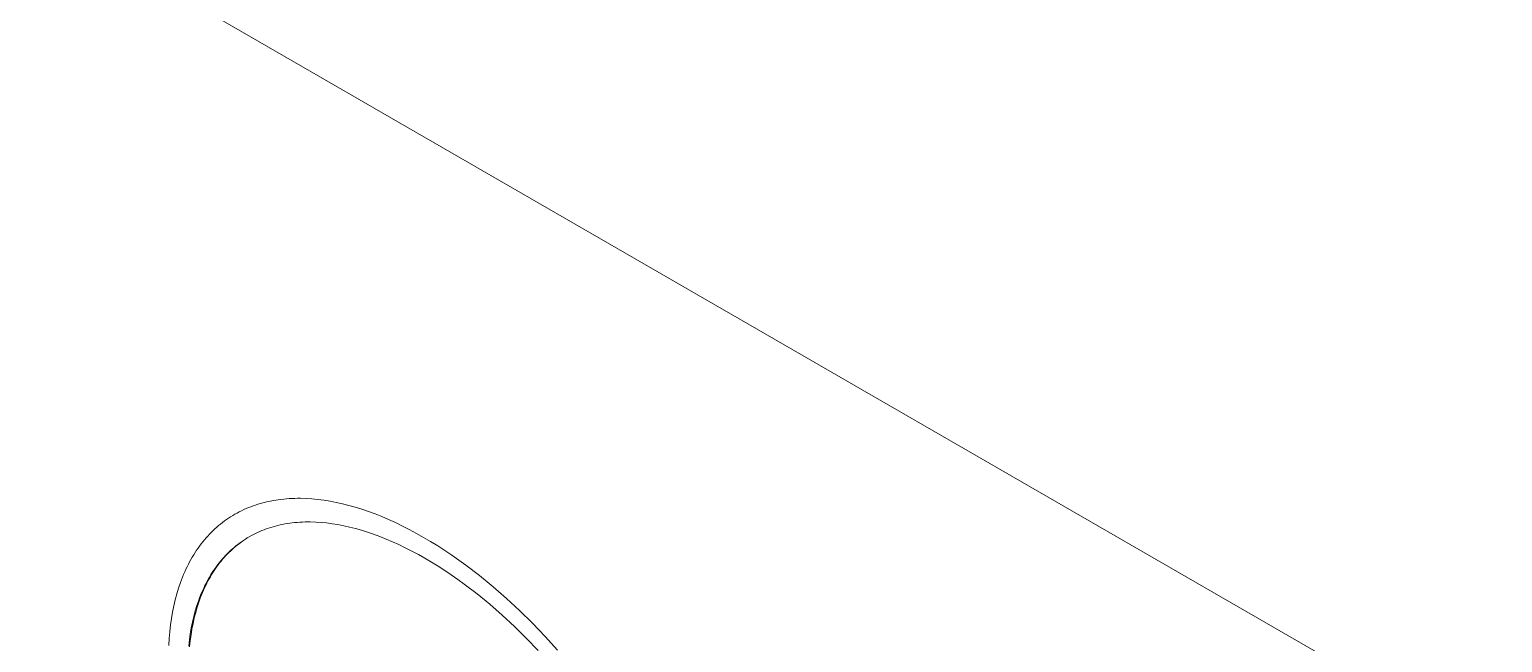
# Model space of a CAD drawing. Header units: millimetres. Extents: x -279 to 4999, y 61 to 3536.
# Drawn here: x 3573.8 to 3639.7, y 1883.6 to 1911 of the extents above; entities that cross this region are included whole.
import ezdxf

# ---------------------------------------------------------------- set-up
doc = ezdxf.new("R2010")
doc.units = ezdxf.units.MM
doc.layers.add('ZANO_R', color=7, linetype='Continuous', lineweight=0)

msp = doc.modelspace()

# ---------------------------------------------------------------- linework, layer by layer
at = {"layer": 'ZANO_R'}
for p, q in [((3430.501, 1999.105), (4568.337, 1342.175)), ((3584.685, 1889.916), (3584.803, 1889.936)), ((3584.803, 1889.936), (3584.921, 1889.954)), ((3584.921, 1889.954), (3585.04, 1889.969)), ((3585.04, 1889.969), (3585.161, 1889.983)), ((3585.161, 1889.983), (3585.282, 1889.994)), ((3585.282, 1889.994), (3585.405, 1890.002)), ((3585.405, 1890.002), (3585.529, 1890.009)), ((3585.529, 1890.009), (3585.654, 1890.013)), ((3585.654, 1890.013), (3585.78, 1890.015)), ((3585.78, 1890.015), (3585.907, 1890.015)), ((3585.907, 1890.015), (3586.164, 1890.008)), ((3586.164, 1890.008), (3586.426, 1889.991)), ((3586.426, 1889.991), (3586.691, 1889.966)), ((3586.691, 1889.966), (3586.96, 1889.931)), ((3586.96, 1889.931), (3587.234, 1889.887)), ((3582.882, 1889.247), (3582.978, 1889.304)), ((3582.978, 1889.304), (3583.075, 1889.358)), ((3583.075, 1889.358), (3583.173, 1889.41)), ((3583.173, 1889.41), (3583.273, 1889.46)), ((3583.273, 1889.46), (3583.374, 1889.508)), ((3583.374, 1889.508), (3583.476, 1889.554)), ((3583.476, 1889.554), (3583.58, 1889.598)), ((3583.58, 1889.598), (3583.685, 1889.639)), ((3583.685, 1889.639), (3583.791, 1889.679)), ((3583.791, 1889.679), (3583.899, 1889.716)), ((3583.899, 1889.716), (3584.008, 1889.751)), ((3584.008, 1889.751), (3584.118, 1889.784)), ((3584.118, 1889.784), (3584.229, 1889.815)), ((3584.229, 1889.815), (3584.341, 1889.844)), ((3584.341, 1889.844), (3584.455, 1889.87)), ((3584.455, 1889.87), (3584.569, 1889.894)), ((3584.569, 1889.894), (3584.685, 1889.916)), ((3587.234, 1889.887), (3587.511, 1889.834)), ((3587.511, 1889.834), (3587.791, 1889.771)), ((3587.791, 1889.771), (3588.075, 1889.699)), ((3588.075, 1889.699), (3588.363, 1889.618)), ((3588.363, 1889.618), (3588.654, 1889.527)), ((3588.654, 1889.527), (3588.948, 1889.426)), ((3588.948, 1889.426), (3589.246, 1889.316)), ((3589.246, 1889.316), (3589.547, 1889.196)), ((3582, 1888.57), (3582.082, 1888.647)), ((3582.082, 1888.647), (3582.165, 1888.722)), ((3582.165, 1888.722), (3582.25, 1888.795)), ((3582.25, 1888.795), (3582.336, 1888.866)), ((3582.336, 1888.866), (3582.423, 1888.934)), ((3582.423, 1888.934), (3582.512, 1889.001)), ((3582.512, 1889.001), (3582.602, 1889.066)), ((3582.602, 1889.066), (3582.694, 1889.128)), ((3582.694, 1889.128), (3582.787, 1889.189)), ((3582.787, 1889.189), (3582.882, 1889.247)), ((3584.282, 1888.609), (3584.184, 1888.57)), ((3584.381, 1888.646), (3584.282, 1888.609)), ((3584.481, 1888.68), (3584.381, 1888.646)), ((3584.583, 1888.713), (3584.481, 1888.68)), ((3584.685, 1888.744), (3584.583, 1888.713)), ((3584.788, 1888.772), (3584.685, 1888.744)), ((3584.893, 1888.799), (3584.788, 1888.772)), ((3584.999, 1888.824), (3584.893, 1888.799)), ((3585.106, 1888.846), (3584.999, 1888.824)), ((3585.214, 1888.867), (3585.106, 1888.846)), ((3585.323, 1888.885), (3585.214, 1888.867)), ((3585.433, 1888.902), (3585.323, 1888.885)), ((3585.544, 1888.916), (3585.433, 1888.902)), ((3585.656, 1888.928), (3585.544, 1888.916)), ((3585.77, 1888.939), (3585.656, 1888.928)), ((3585.884, 1888.947), (3585.77, 1888.939)), ((3585.999, 1888.953), (3585.884, 1888.947)), ((3586.116, 1888.957), (3585.999, 1888.953)), ((3586.233, 1888.959), (3586.116, 1888.957)), ((3586.351, 1888.959), (3586.233, 1888.959)), ((3586.591, 1888.952), (3586.351, 1888.959)), ((3586.835, 1888.937), (3586.591, 1888.952)), ((3587.082, 1888.913), (3586.835, 1888.937)), ((3587.333, 1888.881), (3587.082, 1888.913)), ((3587.587, 1888.84), (3587.333, 1888.881)), ((3587.845, 1888.79), (3587.587, 1888.84)), ((3588.106, 1888.732), (3587.845, 1888.79)), ((3588.371, 1888.665), (3588.106, 1888.732)), ((3588.639, 1888.589), (3588.371, 1888.665)), ((3589.547, 1889.196), (3589.851, 1889.066)), ((3589.851, 1889.066), (3590.157, 1888.927)), ((3590.157, 1888.927), (3590.467, 1888.777)), ((3590.467, 1888.777), (3590.779, 1888.618)), ((3590.779, 1888.618), (3591.094, 1888.449)), ((3581.4, 1887.882), (3581.469, 1887.975)), ((3581.469, 1887.975), (3581.541, 1888.066)), ((3581.541, 1888.066), (3581.613, 1888.155)), ((3581.613, 1888.155), (3581.688, 1888.242)), ((3581.688, 1888.242), (3581.764, 1888.327)), ((3581.764, 1888.327), (3581.841, 1888.41)), ((3581.841, 1888.41), (3581.92, 1888.491)), ((3581.92, 1888.491), (3582, 1888.57)), ((3583.107, 1887.952), (3583.025, 1887.888)), ((3583.163, 1887.986), (3583.084, 1887.925)), ((3583.19, 1888.014), (3583.107, 1887.952)), ((3583.243, 1888.047), (3583.163, 1887.986)), ((3583.274, 1888.075), (3583.19, 1888.014)), ((3583.325, 1888.105), (3583.243, 1888.047)), ((3583.359, 1888.133), (3583.274, 1888.075)), ((3583.408, 1888.161), (3583.325, 1888.105)), ((3583.446, 1888.189), (3583.359, 1888.133)), ((3583.492, 1888.216), (3583.408, 1888.161)), ((3583.534, 1888.244), (3583.446, 1888.189)), ((3583.623, 1888.296), (3583.534, 1888.244)), ((3583.714, 1888.347), (3583.623, 1888.296)), ((3583.805, 1888.395), (3583.714, 1888.347)), ((3583.898, 1888.442), (3583.805, 1888.395)), ((3583.993, 1888.487), (3583.898, 1888.442)), ((3584.088, 1888.529), (3583.993, 1888.487)), ((3584.184, 1888.57), (3584.088, 1888.529)), ((3588.91, 1888.504), (3588.639, 1888.589)), ((3589.184, 1888.41), (3588.91, 1888.504)), ((3589.461, 1888.307), (3589.184, 1888.41)), ((3589.741, 1888.196), (3589.461, 1888.307)), ((3590.024, 1888.075), (3589.741, 1888.196)), ((3590.31, 1887.945), (3590.024, 1888.075)), ((3590.598, 1887.806), (3590.31, 1887.945)), ((3591.094, 1888.449), (3591.412, 1888.27)), ((3591.412, 1888.27), (3591.73, 1888.082)), ((3591.73, 1888.082), (3592.047, 1887.886)), ((3580.956, 1887.176), (3581.014, 1887.282)), ((3581.014, 1887.282), (3581.075, 1887.387)), ((3581.075, 1887.387), (3581.136, 1887.49)), ((3581.136, 1887.49), (3581.2, 1887.591)), ((3581.2, 1887.591), (3581.265, 1887.69)), ((3581.265, 1887.69), (3581.331, 1887.787)), ((3581.331, 1887.787), (3581.4, 1887.882)), ((3582.422, 1887.307), (3582.353, 1887.226)), ((3582.429, 1887.288), (3582.362, 1887.209)), ((3582.493, 1887.386), (3582.422, 1887.307)), ((3582.496, 1887.366), (3582.429, 1887.288)), ((3582.565, 1887.464), (3582.493, 1887.386)), ((3582.565, 1887.442), (3582.496, 1887.366)), ((3582.638, 1887.539), (3582.565, 1887.464)), ((3582.635, 1887.516), (3582.565, 1887.442)), ((3582.707, 1887.589), (3582.635, 1887.516)), ((3582.713, 1887.613), (3582.638, 1887.539)), ((3582.78, 1887.659), (3582.707, 1887.589)), ((3582.789, 1887.684), (3582.713, 1887.613)), ((3582.854, 1887.728), (3582.78, 1887.659)), ((3582.866, 1887.754), (3582.789, 1887.684)), ((3582.929, 1887.796), (3582.854, 1887.728)), ((3582.945, 1887.822), (3582.866, 1887.754)), ((3583.006, 1887.861), (3582.929, 1887.796)), ((3583.025, 1887.888), (3582.945, 1887.822)), ((3583.084, 1887.925), (3583.006, 1887.861)), ((3590.889, 1887.658), (3590.598, 1887.806)), ((3591.182, 1887.5), (3590.889, 1887.658)), ((3591.478, 1887.334), (3591.182, 1887.5)), ((3591.774, 1887.159), (3591.478, 1887.334)), ((3592.047, 1887.886), (3592.362, 1887.683)), ((3592.362, 1887.683), (3592.676, 1887.473)), ((3592.676, 1887.473), (3592.988, 1887.255)), ((3580.688, 1886.613), (3580.738, 1886.73)), ((3580.738, 1886.73), (3580.79, 1886.844)), ((3580.79, 1886.844), (3580.844, 1886.957)), ((3580.844, 1886.957), (3580.899, 1887.067)), ((3580.899, 1887.067), (3580.956, 1887.176)), ((3581.968, 1886.701), (3581.909, 1886.607)), ((3581.993, 1886.695), (3581.936, 1886.604)), ((3582.028, 1886.793), (3581.968, 1886.701)), ((3582.051, 1886.785), (3581.993, 1886.695)), ((3582.09, 1886.883), (3582.028, 1886.793)), ((3582.111, 1886.873), (3582.051, 1886.785)), ((3582.154, 1886.972), (3582.09, 1886.883)), ((3582.171, 1886.96), (3582.111, 1886.873)), ((3582.219, 1887.058), (3582.154, 1886.972)), ((3582.234, 1887.044), (3582.171, 1886.96)), ((3582.285, 1887.143), (3582.219, 1887.058)), ((3582.297, 1887.127), (3582.234, 1887.044)), ((3582.353, 1887.226), (3582.285, 1887.143)), ((3582.362, 1887.209), (3582.297, 1887.127)), ((3592.069, 1886.976), (3591.774, 1887.159)), ((3592.363, 1886.787), (3592.069, 1886.976)), ((3592.655, 1886.591), (3592.363, 1886.787)), ((3592.988, 1887.255), (3593.299, 1887.03)), ((3593.299, 1887.03), (3593.914, 1886.559)), ((3580.384, 1885.747), (3580.462, 1886.004)), ((3580.462, 1886.004), (3580.547, 1886.253)), ((3580.547, 1886.253), (3580.592, 1886.375)), ((3580.592, 1886.375), (3580.639, 1886.495)), ((3580.639, 1886.495), (3580.688, 1886.613)), ((3581.586, 1886.005), (3581.538, 1885.899)), ((3581.626, 1886.019), (3581.579, 1885.915)), ((3581.636, 1886.11), (3581.586, 1886.005)), ((3581.674, 1886.12), (3581.626, 1886.019)), ((3581.687, 1886.213), (3581.636, 1886.11)), ((3581.723, 1886.22), (3581.674, 1886.12)), ((3581.74, 1886.314), (3581.687, 1886.213)), ((3581.774, 1886.319), (3581.723, 1886.22)), ((3581.795, 1886.414), (3581.74, 1886.314)), ((3581.827, 1886.415), (3581.774, 1886.319)), ((3581.851, 1886.511), (3581.795, 1886.414)), ((3581.881, 1886.51), (3581.827, 1886.415)), ((3581.909, 1886.607), (3581.851, 1886.511)), ((3581.936, 1886.604), (3581.881, 1886.51)), ((3592.946, 1886.388), (3592.655, 1886.591)), ((3593.235, 1886.178), (3592.946, 1886.388)), ((3593.809, 1885.74), (3593.235, 1886.178)), ((3593.914, 1886.559), (3594.521, 1886.062)), ((3594.521, 1886.062), (3595.119, 1885.541)), ((3580.249, 1885.211), (3580.313, 1885.483)), ((3580.313, 1885.483), (3580.384, 1885.747)), ((3581.36, 1885.455), (3581.28, 1885.223)), ((3581.367, 1885.374), (3581.294, 1885.145)), ((3581.402, 1885.569), (3581.36, 1885.455)), ((3581.448, 1885.595), (3581.367, 1885.374)), ((3581.446, 1885.681), (3581.402, 1885.569)), ((3581.491, 1885.791), (3581.446, 1885.681)), ((3581.534, 1885.81), (3581.448, 1885.595)), ((3581.538, 1885.899), (3581.491, 1885.791)), ((3581.579, 1885.915), (3581.534, 1885.81)), ((3594.374, 1885.278), (3593.809, 1885.74)), ((3595.119, 1885.541), (3595.707, 1884.995)), ((3580.143, 1884.646), (3580.192, 1884.932)), ((3580.192, 1884.932), (3580.249, 1885.211)), ((3581.141, 1884.737), (3581.082, 1884.484)), ((3581.164, 1884.67), (3581.109, 1884.422)), ((3581.208, 1884.984), (3581.141, 1884.737)), ((3581.226, 1884.911), (3581.164, 1884.67)), ((3581.28, 1885.223), (3581.208, 1884.984)), ((3581.294, 1885.145), (3581.226, 1884.911)), ((3594.931, 1884.792), (3594.374, 1885.278)), ((3595.478, 1884.284), (3594.931, 1884.792)), ((3595.707, 1884.995), (3596.284, 1884.427)), ((3580.04, 1883.744), (3580.067, 1884.052)), ((3580.067, 1884.052), (3580.101, 1884.352)), ((3580.101, 1884.352), (3580.143, 1884.646)), ((3581.029, 1884.225), (3580.983, 1883.958)), ((3581.06, 1884.168), (3581.017, 1883.908)), ((3581.082, 1884.484), (3581.029, 1884.225)), ((3581.109, 1884.422), (3581.06, 1884.168)), ((3596.016, 1883.755), (3595.478, 1884.284)), ((3596.284, 1884.427), (3596.85, 1883.838)), ((3580.021, 1883.429), (3580.04, 1883.744)), ((3580.944, 1883.685), (3580.912, 1883.405)), ((3580.983, 1883.958), (3580.944, 1883.685)), ((3580.981, 1883.642), (3580.952, 1883.369)), ((3581.017, 1883.908), (3580.981, 1883.642)), ((3596.543, 1883.206), (3596.016, 1883.755)), ((3596.85, 1883.838), (3597.403, 1883.23))]:
    msp.add_line(p, q, dxfattribs=at)

doc.saveas('drawing.dxf')
